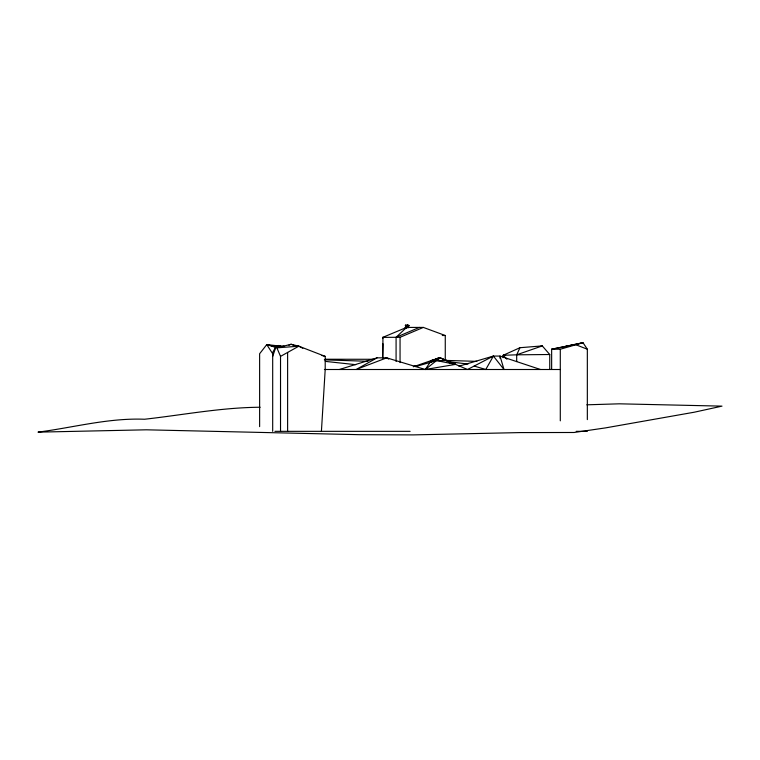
<?xml version="1.0" encoding="UTF-8"?>
<svg xmlns="http://www.w3.org/2000/svg" width="760" height="760" viewBox="0 0 760 760"><rect width="100%" height="100%" fill="white"/><g stroke="black" fill="none" stroke-linecap="round" stroke-linejoin="round"><path stroke-width="1.14" d="M321.413 431.338L325.204 369.502L325.204 356.383L298.832 346.19L291.089 344.261L276.897 347.852L298.832 346.19L302.812 348.27M404.805 328.092L406.97 327.417L408.262 327.807L409.003 325.498L407.341 325.109L406.6 327.417L396.084 337.288L382.717 337.392L382.916 338.285M407.712 325.109L406.97 327.417L406.125 325.109L405.356 325.489L406.201 327.798M272.688 356.383L276.194 346.19L283.993 346.056M516.686 361.589L516.686 354.815L519.973 347.709L542.269 345.904L549.746 354.512L549.746 369.502M540.474 369.502L500.014 356.07L493.392 356.07L485.773 369.502L474.164 366.054M435.157 359.527L438.634 357.837L439.128 358.473L431.186 360.582L425.324 369.502L386.707 357.837L377.093 357.837L339.378 369.502M280.877 346.151L266.76 344.613L259.625 353.742L259.625 426.635M443.289 359.214L442.69 359.746L444.961 359.898L451.269 362.843L448.058 361.684M415.568 366.595L436.487 360.582L446.642 360.582L439.935 357.837L425.324 369.502L455.534 364.382L452.333 363.223M437.646 359.157L439.384 357.837M280.526 431.338L280.526 356.383L298.832 346.19M377.093 357.837L356.136 369.502L386.707 357.837L388.683 359.062M500.014 358.312L500.014 356.07L504.003 369.502L493.392 356.07L467.533 369.502L440.192 357.837M405.356 325.489L406.125 325.109M430.141 362.406L439.935 357.837M503.167 357.656L503.167 355.291L519.973 347.709M288.923 345.22L291.089 344.261L294.367 345.629M396.084 361.447L396.084 337.288L419.368 327.417M396.084 337.288L400.055 337.288L423.339 327.417L445.265 335.502L445.265 360.116M382.717 337.392L406.6 327.417L405.755 325.109M407.863 327.417L405.004 328.092M506.92 359.233L503.167 355.291L516.686 354.815L542.269 345.904L540.028 346.55M413.298 366.785L439.128 357.837M551.646 369.502L551.646 349.22L560.291 349.22L583.015 342.712L587.337 349.22L587.337 419.606M458.926 366.197L493.392 356.07M563.473 346.883L583.015 342.712L551.646 349.22L575.301 344.536L587.337 349.22M413.63 366.339L418.285 365.588M436.145 358.863L439.128 358.473M431.186 360.582L435.034 360.126M260.167 407.246C221.217 407.502 183.065 414.941 144.542 419.244C108.395 417.82 73.52 427.566 38 432.136L146.338 429.808L359.394 434.682L413.269 434.891L520.438 432.582L574.047 432.487L605.369 427.918L694.345 412.195L722 406.134L619.324 403.816L586.815 404.814M503.167 355.291L505.457 355.252M516.686 354.815L549.746 354.512M406.401 327.417L423.339 327.417M442.282 335.502L445.265 335.502M382.916 343.729L382.536 357.798M438.596 357.837L440.714 357.837M324.406 369.502L560.291 369.502M274.93 431.338L410.106 431.338M576.203 431.338L587.337 431.338M325.451 359.242L373.635 359.28M444.913 360.373L476.824 361.361M324.33 359.841L367.954 361.285M325.318 361.38L355.68 364.676M446.642 360.582L445.806 360.24M448.238 361.646L467.998 364.069M436.487 360.582L455.534 364.382L449.179 362.624M407.341 325.109L409.003 325.498M272.688 353.742L266.76 344.613L277.048 347.035M321.869 355.471L325.204 356.383M266.76 344.613L275.766 347.424M445.901 360.335L452.865 363.242L448.723 361.655M280.82 346.332L278.625 345.458L280.516 346.389M438.738 357.837L439.403 358.701M280.526 356.383L276.194 346.19L272.688 352.431L272.688 431.338M560.291 349.22L560.291 420.831M400.055 337.288L400.055 362.596M382.916 337.392L382.916 357.798M287.613 352.431L287.613 431.338"/></g></svg>
